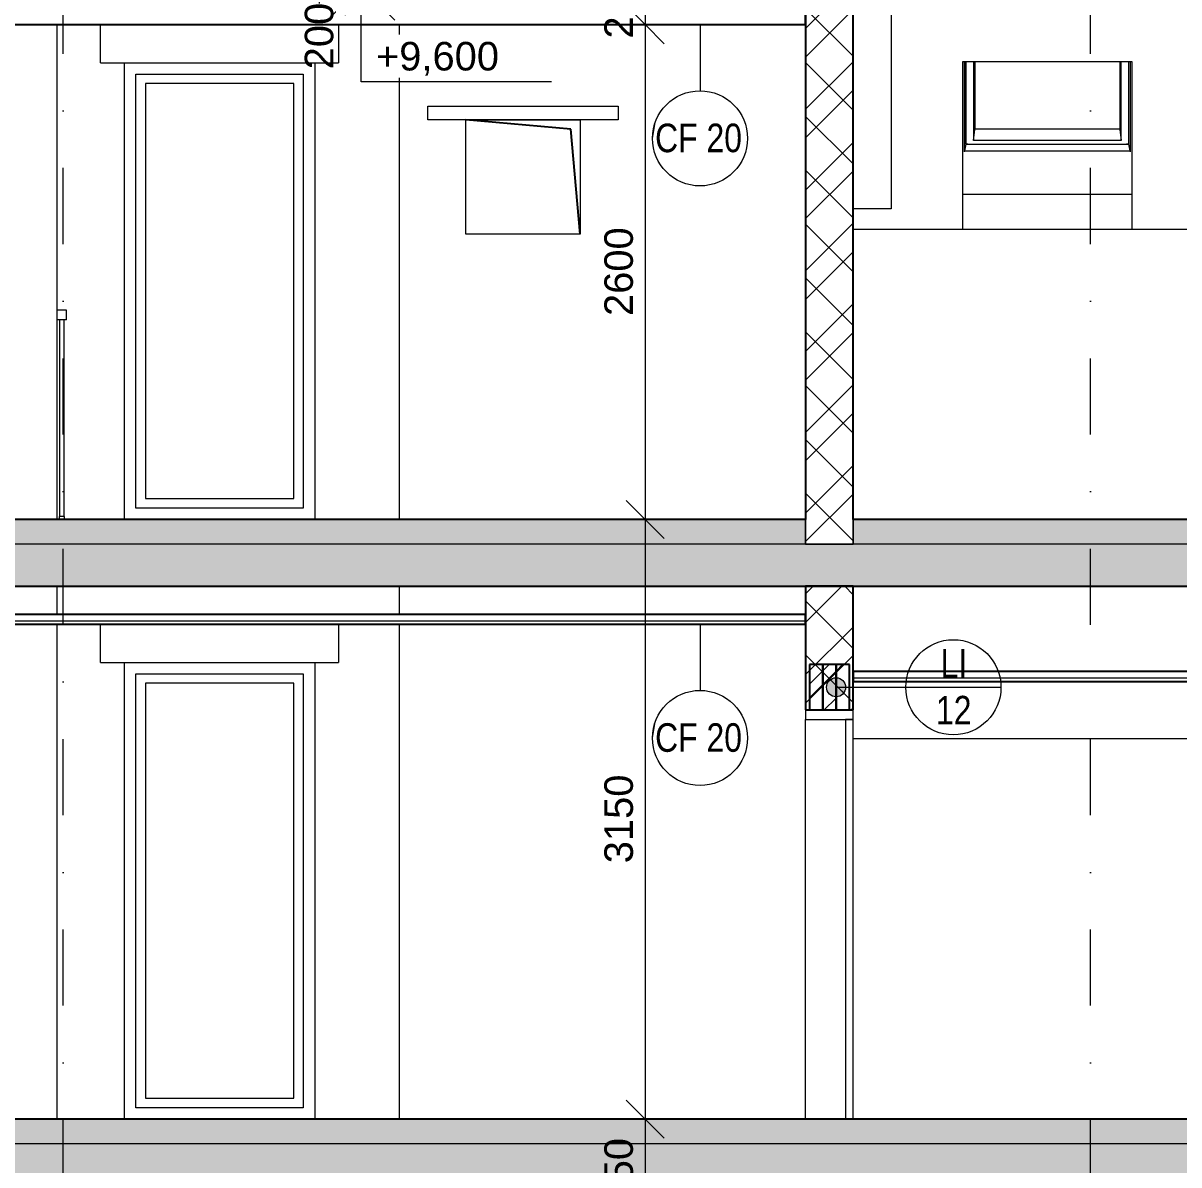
# Model space of a CAD drawing. Header units: millimetres. Extents: x -10201 to 171407, y -8645 to 72638.
# Drawn here: x 6963 to 13037, y 3410 to 9408 of the extents above; entities that cross this region are included whole.
import ezdxf

# ---------------------------------------------------------------- set-up
doc = ezdxf.new("R2010")
doc.units = ezdxf.units.MM
doc.linetypes.add('HA_DashDot_10mm-S3mm', pattern=[1000, 400, -300, 0, -300])
doc.linetypes.add('HA_Dot-S4mm', pattern=[400, 0, -400])
for name, color, linetype, lineweight in [('A-____-____-DIMS', 9, 'Continuous', 5), ('A-____-____-DIMS-100', 9, 'Continuous', 5), ('A-CLNG-____-IDEN', 9, 'Continuous', 9), ('A-CLNG-____-MCUT', 9, 'Continuous', 25), ('A-DETL-GENF-OTLN', 9, 'Continuous', 9), ('A-DOOR-____-MCUT', 9, 'Continuous', 9), ('A-DOOR-____-OTLN', 9, 'Continuous', 9), ('A-DOOR-FRAM-MCUT', 9, 'Continuous', 9), ('A-DOOR-FRAM-OTLN', 9, 'Continuous', 9), ('A-FLOR-____-MCUT', 9, 'Continuous', 25), ('A-FLOR-____-PATT', 9, 'Continuous', 25), ('A-FLOR-HRAL-OTLN', 9, 'Continuous', 9), ('A-FLOR-LEVL-OTLN', 9, 'Continuous', 9), ('A-GENM-____-IDEN', 9, 'Continuous', 9), ('A-GENM-____-MCUT', 9, 'Continuous', 25), ('A-GENM-____-OTLN', 9, 'Continuous', 9), ('A-GLAZ-____-OTLN', 9, 'Continuous', 5), ('A-ROOF-____-OTLN', 9, 'Continuous', 9), ('A-WALL-____-MCUT', 9, 'Continuous', 25), ('A-WALL-____-OTLN', 9, 'Continuous', 9), ('A-WALL-____-PATT', 9, 'Continuous', 25), ('G-____-____-DIMS', 9, 'Continuous', 5), ('I-FURN-____-OTLN', 9, 'Continuous', 9), ('I-WALL-____-MCUT', 9, 'Continuous', 25), ('I-WALL-____-OTLN', 9, 'Continuous', 9), ('S-GRID-____-OTLN', 9, 'Continuous', 5)]:
    doc.layers.add(name, color=color, linetype=linetype, lineweight=lineweight)
doc.styles.add('Arial_1', font='arial.ttf', dxfattribs={"height": 150})
doc.styles.add('Arial_3', font='arial.ttf', dxfattribs={"width": 0.8, "height": 150})
doc.dimstyles.new('Inner_Dimensions', dxfattribs={"dimscale": 304.8, "dimtxt": 153.03891, "dimasz": 0.656168, "dimexe": 0.492126, "dimexo": 0.0625, "dimgap": 0.065617, "dimtad": 1, "dimdec": 0, "dimzin": 0, "dimdsep": 46, "dimtxsty": 'Arial_1', "dimblk1": 'OBLIQUE', "dimblk2": 'OBLIQUE', "dimsah": 1, "dimcen": 0.09, "dimdle": 0.492126, "dimazin": 0, "dimtfac": 1, "dimtdec": 4, "dimtix": 1, "dimtmove": 0, "dimatfit": 3, "dimfxl": 0.492126, "dimfxlon": 1, "dimtvp": 1, "dimtolj": 1, "dimtzin": 0, "dimlwd": 9, "dimlwe": 9, "dimarcsym": 2})
doc.dimstyles.new('Inner_Dimensions_1', dxfattribs={"dimscale": 304.8, "dimtxt": 153.03891, "dimasz": 0.656168, "dimexe": 0.492126, "dimexo": 0.0625, "dimgap": 0.065617, "dimtad": 1, "dimdec": 0, "dimzin": 0, "dimdsep": 46, "dimtxsty": 'Arial_1', "dimblk1": 'OBLIQUE', "dimblk2": 'OBLIQUE', "dimsah": 1, "dimcen": 0.09, "dimdle": 0.492126, "dimazin": 0, "dimtfac": 1, "dimtdec": 4, "dimtix": 1, "dimtmove": 1, "dimatfit": 3, "dimfxl": 0.492126, "dimfxlon": 1, "dimtvp": 1, "dimtolj": 1, "dimtzin": 0, "dimlwd": 9, "dimlwe": 9, "dimarcsym": 2})
pattern_1 = [(45, (-5348.04, 1865.4), (-212.132, 212.132), []), (45, (-5198.04, 1865.4), (-212.132, 212.132), []), (315, (-5348.04, 1865.4), (141.4214, 141.4214), [])]
pattern_2 = [(45, (-5348.04, 1865.4), (-176.7767, 176.7767), []), (45, (-5277.33, 1865.4), (-176.7767, 176.7767), []), (45, (-5135.9, 1865.4), (-106.066, 247.4874), [100, -50, 3.353, -46.647])]

# ---------------------------------------------------------------- blocks, each defined once
blk = doc.blocks.new('HA_WD_SinglePanel - 1000x2400-1670805-ŘEZ B-B OBJEKT B')
at = {"layer": 'A-GLAZ-____-OTLN', "color": 10}
for p, q in [((7555.7, 5990), (8435.7, 5990)), ((7555.7, 3710), (7555.7, 5990)), ((8435.7, 5990), (8435.7, 3710)), ((7605.7, 5940), (7605.7, 3760)), ((8385.7, 5940), (7605.7, 5940)), ((8385.7, 3760), (8385.7, 5940)), ((8435.7, 3710), (7555.7, 3710)), ((7605.7, 3760), (8385.7, 3760))]:
    blk.add_line(p, q, dxfattribs=at)
blk = doc.blocks.new('HA_DR_Single_Swing_Solid - In_BJ_900x2100_Vstupni-2124294-ŘEZ B-B OBJEKT B')
at = {"layer": 'A-DOOR-____-MCUT', "color": 250}
for p, q in [((11325.7, 5750), (11285.7, 5750)), ((11285.7, 5750), (11285.7, 3650)), ((11325.7, 3650), (11325.7, 5750)), ((11285.7, 3650), (11325.7, 3650))]:
    blk.add_line(p, q, dxfattribs=at)
at = {"layer": 'A-DOOR-FRAM-MCUT', "color": 250}
for p, q in [((11325.7, 5800), (11075.7, 5800)), ((11075.7, 5800), (11075.7, 5750)), ((11325.7, 5750), (11325.7, 5800)), ((11075.7, 5750), (11325.7, 5750))]:
    blk.add_line(p, q, dxfattribs=at)
at = {"layer": 'A-DOOR-FRAM-OTLN', "color": 250}
blk.add_line((11075.7, 3650), (11075.7, 5750), dxfattribs=at)
blk = doc.blocks.new('Railing - 25mm-1408427-ŘEZ B-B OBJEKT B')
at = {"layer": 'A-FLOR-HRAL-OTLN', "color": 250}
for p, q in [((7153.6, 6800), (7153.6, 6815.9)), ((7178.6, 6815.9), (7178.6, 6800))]:
    blk.add_line(p, q, dxfattribs=at)
blk = doc.blocks.new('Railing - 25mm-2075582-ŘEZ B-B OBJEKT B')
at = {"layer": 'A-FLOR-HRAL-OTLN', "color": 250}
for p, q in [((7153.6, 7850), (7153.6, 6815.9)), ((7178.6, 6815.9), (7178.6, 7850)), ((7178.6, 6815.9), (7153.6, 6815.9))]:
    blk.add_line(p, q, dxfattribs=at)
blk = doc.blocks.new('Railing - Railing-1408464-ŘEZ B-B OBJEKT B')
for name in ['Railing - 25mm-2075582-ŘEZ B-B OBJEKT B', 'Railing - 25mm-1408427-ŘEZ B-B OBJEKT B']:
    blk.add_blockref(name, (0, 0))
blk = doc.blocks.new('Top Rail Type - Top Rail_Internal_-1408492-ŘEZ B-B OBJEKT B')
at = {"layer": 'A-FLOR-HRAL-OTLN', "color": 250}
for p, q in [((7191.1, 7900), (7140.7, 7900)), ((7191.1, 7850), (7191.1, 7900)), ((7191.1, 7850), (7140.7, 7850))]:
    blk.add_line(p, q, dxfattribs=at)
blk = doc.blocks.new('NAB_Šatní_skříň_ADNS - 600x2000xšířka-1735594-ŘEZ B-B OBJEKT B')
at = {"layer": 'I-FURN-____-OTLN', "color": 250}
for p in [(11325.7, 5650), (13325.7, 3650)]:
    blk.add_line(p, (13325.7, 5650), dxfattribs=at)
blk = doc.blocks.new('Roof-Windows_VELUX_GLL_1061 - PK08-1808487-ŘEZ B-B OBJEKT B')
at = {"layer": 'A-GLAZ-____-OTLN', "color": 10}
for p, q in [((11910.6, 8731.4), (11910.6, 9205.8)), ((11916.7, 8771.3), (11916.7, 9205.8)), ((11916.7, 9202.1), (11919.8, 9202.1)), ((11919.8, 9202.1), (11916.7, 9202.1)), ((11919.8, 8771.9), (11919.8, 9205.8)), ((11957.7, 9205.8), (11957.7, 8791.3)), ((11964.3, 9205.8), (11964.3, 8848.3)), ((12727.1, 9205.8), (12727.1, 8848.3)), ((12733.7, 8791.3), (12733.7, 9205.8)), ((12771.6, 9205.8), (12771.6, 8771.9)), ((12771.6, 9202.1), (12774.7, 9202.1)), ((12774.7, 9202.1), (12771.6, 9202.1)), ((12780.7, 9205.8), (12780.7, 8731.4)), ((11919.8, 8867.2), (11916.7, 8867.2)), ((11919.8, 8866.4), (11916.7, 8866.4)), ((11916.7, 8857.6), (11919.8, 8857.6)), ((11916.7, 8836.6), (11919.8, 8836.6)), ((11919.8, 8814.2), (11916.7, 8814.2)), ((11916.7, 8809.9), (11919.8, 8809.9)), ((11957.7, 8791.3), (11964.3, 8848.3)), ((11964.3, 8851.9), (12727.1, 8851.9)), ((12727.1, 8848.3), (12733.7, 8791.3)), ((12774.7, 8867.2), (12771.6, 8867.2)), ((12774.7, 8866.4), (12771.6, 8866.4)), ((12771.6, 8857.6), (12774.7, 8857.6)), ((12771.6, 8836.6), (12774.7, 8836.6)), ((12774.7, 8814.2), (12771.6, 8814.2)), ((12771.6, 8809.9), (12774.7, 8809.9)), ((11916.7, 8771.3), (11911, 8737.7)), ((11916.7, 8784.1), (11919.8, 8784.1)), ((11916.7, 8771.3), (12774.7, 8771.4)), ((11928.8, 8771.9), (11919.8, 8771.9)), ((11928.8, 8771.9), (12762.6, 8771.9)), ((12733.7, 8791.3), (11957.7, 8791.3)), ((12771.6, 8771.9), (12762.6, 8771.9)), ((12771.6, 8784.1), (12774.7, 8784.1)), ((12780.4, 8737.7), (12774.7, 8771.4)), ((11911, 8737.7), (12780.4, 8737.7)), ((11911, 8737.7), (11911, 8733.4)), ((12780.4, 8733.4), (12780.4, 8737.7))]:
    blk.add_line(p, q, dxfattribs=at)
blk = doc.blocks.new('TB_Porotherm KP7_1250mm - TB_Porotherm KP7_1250mm-1924438-ŘEZ B-B OBJEKT B')
at = {"layer": 'A-GENM-____-OTLN', "lineweight": 5}
h = blk.add_hatch(dxfattribs=at)
h.set_pattern_fill('FP_7', color=256, style=0, pattern_type=2)
h.set_pattern_definition(pattern_2)
h.paths.add_polyline_path([(11235.7, 5800), (11235.7, 6038), (11165.7, 6038), (11165.7, 5800)])
at = {"layer": 'A-GENM-____-MCUT', "color": 50}
for p, q in [((11235.7, 6038), (11165.7, 6038)), ((11165.7, 6038), (11165.7, 5800)), ((11235.7, 5800), (11235.7, 6038)), ((11165.7, 5800), (11235.7, 5800))]:
    blk.add_line(p, q, dxfattribs=at)
blk = doc.blocks.new('TB_Porotherm KP7_1250mm - TB_Porotherm KP7_1250mm-V14-ŘEZ B-B OBJEKT B')
at = {"layer": 'A-GENM-____-OTLN', "lineweight": 5}
h = blk.add_hatch(dxfattribs=at)
h.set_pattern_fill('FP_7', color=256, style=0, pattern_type=2)
h.set_pattern_definition(pattern_2)
h.paths.add_polyline_path([(11305.7, 5800), (11305.7, 6038), (11235.7, 6038), (11235.7, 5800)])
at = {"layer": 'A-GENM-____-MCUT', "color": 50}
for p, q in [((11305.7, 6038), (11235.7, 6038)), ((11235.7, 6038), (11235.7, 5800)), ((11305.7, 5800), (11305.7, 6038)), ((11235.7, 5800), (11305.7, 5800))]:
    blk.add_line(p, q, dxfattribs=at)
blk = doc.blocks.new('TB_Porotherm KP7_1250mm - TB_Porotherm KP7_1250mm-V15-ŘEZ B-B OBJEKT B')
at = {"layer": 'A-GENM-____-OTLN', "lineweight": 5}
h = blk.add_hatch(dxfattribs=at)
h.set_pattern_fill('FP_7', color=256, style=0, pattern_type=2)
h.set_pattern_definition(pattern_2)
h.paths.add_polyline_path([(11165.7, 5800), (11165.7, 6038), (11095.7, 6038), (11095.7, 5800)])
at = {"layer": 'A-GENM-____-MCUT', "color": 50}
for p, q in [((11165.7, 6038), (11095.7, 6038)), ((11095.7, 6038), (11095.7, 5800)), ((11165.7, 5800), (11165.7, 6038)), ((11095.7, 5800), (11165.7, 5800))]:
    blk.add_line(p, q, dxfattribs=at)
blk = doc.blocks.new('TB_Porotherm KP7_1250mm - TB_Porotherm KP7_1250mm-V33-ŘEZ B-B OBJEKT B')
at = {"layer": 'A-GENM-____-OTLN', "color": 250}
for p, q in [((7370.7, 2900), (7370.7, 3100)), ((8620.7, 3100), (8620.7, 2900)), ((7370.7, 2900), (8620.7, 2900))]:
    blk.add_line(p, q, dxfattribs=at)
blk = doc.blocks.new('TB_Porotherm KP11_5_1000mm - TB_Porotherm KP11_5_1000mm-V21-ŘEZ B-B OBJEKT B')
at = {"layer": 'A-GENM-____-OTLN', "color": 250}
for p, q in [((9090.7, 2600), (9090.7, 2671)), ((9090.7, 2671), (10090.7, 2671)), ((10090.7, 2671), (10090.7, 2600)), ((10090.7, 2600), (9090.7, 2600))]:
    blk.add_line(p, q, dxfattribs=at)
blk = doc.blocks.new('HA_GM_Opening_Rectangle_WallBased - Default-2071967-ŘEZ B-B OBJEKT B')
at = {"layer": 'A-DETL-GENF-OTLN', "color": 50, "lineweight": 25}
for p, q in [((9842.4, 2551.7), (9290.7, 2600)), ((9890.7, 2000), (9842.4, 2551.7))]:
    blk.add_line(p, q, dxfattribs=at)
blk = doc.blocks.new('185-01_OBJEKT B_Central_rvt-1-ŘEZ B-B OBJEKT B')
at = {"layer": 'A-FLOR-____-PATT', "lineweight": 5}
h = blk.add_hatch(color=7, dxfattribs=at)
h.paths.add_polyline_path([(20694.6, 6670), (20720.7, 6670), (20720.7, 6800), (11325.7, 6800), (11325.7, 6670), (20147.7, 6670)])
h.paths.add_polyline_path([(-6104.5, 6670), (2950.7, 6670), (2950.7, 6800), (-6379.3, 6800), (-6379.3, 6670)])
h.paths.add_polyline_path([(3200.7, 6670), (11075.7, 6670), (11075.7, 6800), (3200.7, 6800)])
at = {"layer": 'A-FLOR-____-PATT', "lineweight": 9}
for points in [[(7568.5, 6450), (21080.7, 6450), (21080.7, 6670), (-6739.3, 6670), (-6739.3, 6450), (7021.6, 6450)], [(7021.6, 3300), (20720.7, 3300), (20720.7, 3520), (-6739.3, 3520), (-6739.3, 3300), (6474.7, 3300)]]:
    blk.add_hatch(color=254, dxfattribs=at).paths.add_polyline_path(points)
at = {"layer": 'A-FLOR-____-PATT', "lineweight": 5}
blk.add_hatch(color=7, dxfattribs=at).paths.add_polyline_path([(7568.5, 3520), (20570.7, 3520), (20570.7, 3650), (-6229.3, 3650), (-6229.3, 3520), (7021.6, 3520)])
at = {"layer": 'A-WALL-____-PATT', "lineweight": 5}
h = blk.add_hatch(dxfattribs=at)
h.set_pattern_fill('FP_4', color=10, style=0, pattern_type=2)
h.set_pattern_definition(pattern_1)
h.paths.add_polyline_path([(11075.7, 6670), (11325.7, 6670), (11325.7, 10300), (11075.7, 10300), (11075.7, 6800)])
h = blk.add_hatch(dxfattribs=at)
h.set_pattern_fill('FP_4', color=10, style=0, pattern_type=2)
h.set_pattern_definition(pattern_1)
h.paths.add_polyline_path([(11325.7, 5800), (11325.7, 6450), (11075.7, 6450), (11075.7, 5800)])
at = {"layer": 'A-CLNG-____-MCUT', "color": 50}
for p, q in [((11075.7, 9400), (11075.7, 9452)), ((3200.7, 9400), (11075.7, 9400)), ((11075.7, 6302), (3200.7, 6302)), ((11075.7, 6250), (11075.7, 6302)), ((3200.7, 6250), (11075.7, 6250)), ((17625.7, 6002), (11325.7, 6002)), ((11325.7, 6002), (11325.7, 5950)), ((11325.7, 5950), (17625.7, 5950))]:
    blk.add_line(p, q, dxfattribs=at)
at = {"layer": 'A-CLNG-____-MCUT', "color": 250, "lineweight": 9}
for p, q in [((11075.7, 6266), (3200.7, 6266)), ((17625.7, 5966), (11325.7, 5966))]:
    blk.add_line(p, q, dxfattribs=at)
at = {"layer": 'A-FLOR-____-MCUT', "color": 50}
for p, q in [((11075.7, 6800), (3200.7, 6800)), ((19920.7, 6800), (11325.7, 6800)), ((3200.7, 6450), (20720.7, 6450)), ((20570.7, 3650), (-6229.3, 3650))]:
    blk.add_line(p, q, dxfattribs=at)
at = {"layer": 'A-FLOR-____-MCUT', "color": 250, "lineweight": 9}
for p, q in [((11075.7, 6670), (11075.7, 6800)), ((11325.7, 6800), (11325.7, 6670)), ((11075.7, 6670), (3200.7, 6670)), ((11325.7, 6670), (11075.7, 6670)), ((20720.7, 6670), (11325.7, 6670)), ((20570.7, 3520), (-6229.3, 3520))]:
    blk.add_line(p, q, dxfattribs=at)
at = {"layer": 'A-ROOF-____-OTLN', "color": 250}
for p, q in [((11902, 8324.4), (11902, 9205.8)), ((11902, 9205.8), (12789.4, 9205.8)), ((12789.4, 9205.8), (12789.4, 8324.4)), ((11916.7, 8799.1), (11919.8, 8799.1)), ((12771.6, 8799.1), (12774.7, 8799.1)), ((11902, 8508.6), (12789.4, 8508.6)), ((12789.4, 8324.4), (11902, 8324.4))]:
    blk.add_line(p, q, dxfattribs=at)
at = {"layer": 'A-WALL-____-MCUT', "color": 250, "lineweight": 9}
for p, q in [((11075.7, 6800), (11075.7, 6670)), ((11325.7, 6670), (11325.7, 6800)), ((11075.7, 6670), (11325.7, 6670))]:
    blk.add_line(p, q, dxfattribs=at)
at = {"layer": 'A-WALL-____-OTLN', "color": 250}
for p, q in [((11525.7, 10561), (11525.7, 8431.6)), ((7495.7, 6800), (7495.7, 9200)), ((7495.7, 9200), (8495.7, 9200)), ((8495.7, 9200), (8495.7, 6800)), ((11525.7, 8431.6), (11325.7, 8431.6)), ((11902, 8324.4), (11325.7, 8324.4)), ((12789.4, 8324.4), (11902, 8324.4)), ((14152, 8324.4), (12789.4, 8324.4)), ((7495.7, 3650), (7495.7, 6050)), ((7495.7, 6050), (8495.7, 6050)), ((8495.7, 6050), (8495.7, 3650))]:
    blk.add_line(p, q, dxfattribs=at)
at = {"layer": 'I-WALL-____-MCUT', "color": 50}
for p, q in [((11075.7, 10300), (11075.7, 6800)), ((11325.7, 6800), (11325.7, 10300)), ((11075.7, 6450), (11075.7, 5800)), ((11325.7, 6450), (11075.7, 6450)), ((11325.7, 5800), (11325.7, 6450)), ((11075.7, 5800), (11325.7, 5800))]:
    blk.add_line(p, q, dxfattribs=at)
at = {"layer": 'I-WALL-____-OTLN', "color": 250}
for p, q in [((7140.7, 9400), (7140.7, 6800)), ((8940.7, 6800), (8940.7, 9400)), ((9290.7, 8300), (9290.7, 8900)), ((9290.7, 8900), (9890.7, 8900)), ((9890.7, 8900), (9890.7, 8300)), ((9890.7, 8300), (9290.7, 8300)), ((7140.7, 6450), (7140.7, 6302)), ((8940.7, 6302), (8940.7, 6450)), ((7140.7, 6250), (7140.7, 3650)), ((8940.7, 3650), (8940.7, 6250))]:
    blk.add_line(p, q, dxfattribs=at)
at = {"layer": 'A-DOOR-____-OTLN', "color": 250, "lineweight": 9}
blk.add_blockref('HA_DR_Single_Swing_Solid - In_BJ_900x2100_Vstupni-2124294-ŘEZ B-B OBJEKT B', (0, 0), dxfattribs=at)
at = {"layer": 'A-FLOR-HRAL-OTLN', "color": 250, "lineweight": 9}
for name in ['Top Rail Type - Top Rail_Internal_-1408492-ŘEZ B-B OBJEKT B', 'Railing - Railing-1408464-ŘEZ B-B OBJEKT B']:
    blk.add_blockref(name, (0, 0), dxfattribs=at)
at = {"layer": 'A-GENM-____-OTLN', "color": 250, "lineweight": 9}
for name, p in [('TB_Porotherm KP7_1250mm - TB_Porotherm KP7_1250mm-V33-ŘEZ B-B OBJEKT B', (0, 6300)), ('TB_Porotherm KP11_5_1000mm - TB_Porotherm KP11_5_1000mm-V21-ŘEZ B-B OBJEKT B', (0, 6300)), ('HA_GM_Opening_Rectangle_WallBased - Default-2071967-ŘEZ B-B OBJEKT B', (0, 6300)), ('TB_Porotherm KP7_1250mm - TB_Porotherm KP7_1250mm-V33-ŘEZ B-B OBJEKT B', (0, 3150)), ('TB_Porotherm KP7_1250mm - TB_Porotherm KP7_1250mm-V15-ŘEZ B-B OBJEKT B', (0, 0)), ('TB_Porotherm KP7_1250mm - TB_Porotherm KP7_1250mm-1924438-ŘEZ B-B OBJEKT B', (0, 0)), ('TB_Porotherm KP7_1250mm - TB_Porotherm KP7_1250mm-V14-ŘEZ B-B OBJEKT B', (0, 0))]:
    blk.add_blockref(name, p, dxfattribs=at)
at = {"layer": 'A-GLAZ-____-OTLN', "color": 250, "lineweight": 9}
for name, p in [('Roof-Windows_VELUX_GLL_1061 - PK08-1808487-ŘEZ B-B OBJEKT B', (0, 0)), ('HA_WD_SinglePanel - 1000x2400-1670805-ŘEZ B-B OBJEKT B', (0, 3150)), ('HA_WD_SinglePanel - 1000x2400-1670805-ŘEZ B-B OBJEKT B', (0, 0))]:
    blk.add_blockref(name, p, dxfattribs=at)
at = {"layer": 'I-FURN-____-OTLN', "color": 250, "lineweight": 9}
blk.add_blockref('NAB_Šatní_skříň_ADNS - 600x2000xšířka-1735594-ŘEZ B-B OBJEKT B', (0, 0), dxfattribs=at)
blk = doc.blocks.new('HA_Tag_Ceiling - Group _ Type Mark-1822524-ŘEZ B-B OBJEKT B')
at = {"layer": 'A-CLNG-____-IDEN'}
blk.add_line((19480.7, 5452.7), (19495.8, 5538.2), dxfattribs=at)
blk.add_circle((19730.7, 5452.7), 250, dxfattribs=at)
blk = doc.blocks.new('Spot Elevations - Flipped-794089-ŘEZ B-B OBJEKT B')
at = {"layer": 'G-____-____-DIMS', "lineweight": 9}
for p, q in [((-4701.9, -3226.8), (-4525.2, -3050)), ((-4525.2, -3050), (-4348.4, -3226.8)), ((-4525.2, -3550), (-4525.2, -3050)), ((-3525.2, -3550), (-4525.2, -3550))]:
    blk.add_line(p, q, dxfattribs=at)
blk = doc.blocks.new('DIMBLOCK44-ŘEZ B-B OBJEKT B')
at = {"layer": 'A-____-____-DIMS-100', "lineweight": 9}
for p, q in [((8658, 9800), (8558, 9900)), ((8508, 9800), (8808, 9800)), ((8658, 9800), (8508, 9800)), ((8658, 9450), (8658, 9800)), ((8658, 9800), (8758, 9700)), ((8520.3, 9611.3), (8658, 9700)), ((8658, 9600), (8558, 9700)), ((8508, 9600), (8808, 9600)), ((8658, 9600), (8508, 9600)), ((8520.3, 9511.3), (8520.3, 9611.3)), ((8658, 9600), (8758, 9500))]:
    blk.add_line(p, q, dxfattribs=at)
at = {"layer": 'A-____-____-DIMS-100', "color": 0, "lineweight": 9, "insert": (8443.3, 9165.2), "char_height": 150, "width": 415.324, "attachment_point": 1, "rotation": 90, "line_spacing_factor": 0.941778, "style": 'Arial_1'}
blk.add_mtext('200', dxfattribs=at)
blk = doc.blocks.new('_Oblique')
at = {"color": 0, "linetype": 'ByBlock', "lineweight": -2}
blk.add_line((-0.5, -0.5), (0.5, 0.5), dxfattribs=at)
blk = doc.blocks.new('DIMBLOCK48-ŘEZ B-B OBJEKT B')
at = {"layer": 'A-____-____-DIMS-100', "lineweight": 9}
for p, q in [((10232.7, 9600), (10132.7, 9700)), ((10082.7, 9600), (10382.7, 9600)), ((10232.7, 9600), (10082.7, 9600)), ((10232.7, 9600), (10232.7, 9400)), ((10232.7, 9600), (10332.7, 9500)), ((10232.7, 9400), (10132.7, 9500)), ((10382.7, 9400), (10082.7, 9400)), ((10232.7, 9400), (10332.7, 9300)), ((10232.7, 9400), (10382.7, 9400))]:
    blk.add_line(p, q, dxfattribs=at)
at = {"layer": 'A-____-____-DIMS-100', "color": 0, "lineweight": 9, "insert": (10017.9, 9326.9), "char_height": 150, "width": 415.324, "attachment_point": 1, "rotation": 90, "line_spacing_factor": 0.941778, "style": 'Arial_1'}
blk.add_mtext('200', dxfattribs=at)
blk = doc.blocks.new('DIMBLOCK49-ŘEZ B-B OBJEKT B')
at = {"layer": 'A-____-____-DIMS-100', "lineweight": 9}
for p, q in [((10232.7, 9400), (10132.7, 9500)), ((10382.7, 9400), (10082.7, 9400)), ((10232.7, 9400), (10232.7, 6800)), ((10232.7, 9400), (10332.7, 9300)), ((10232.7, 9400), (10382.7, 9400)), ((10232.7, 6800), (10132.7, 6900)), ((10382.7, 6800), (10082.7, 6800)), ((10232.7, 6800), (10332.7, 6700)), ((10232.7, 6800), (10382.7, 6800))]:
    blk.add_line(p, q, dxfattribs=at)
at = {"layer": 'A-____-____-DIMS-100', "color": 0, "lineweight": 9, "insert": (10017.9, 7869.3), "char_height": 150, "width": 553.765, "attachment_point": 1, "rotation": 90, "line_spacing_factor": 0.941778, "style": 'Arial_1'}
blk.add_mtext('2600', dxfattribs=at)
blk = doc.blocks.new('DIMBLOCK50-ŘEZ B-B OBJEKT B')
at = {"layer": 'A-____-____-DIMS-100', "lineweight": 9}
for p, q in [((10232.7, 6800), (10132.7, 6900)), ((10382.7, 6800), (10082.7, 6800)), ((10232.7, 6800), (10232.7, 3650)), ((10232.7, 6800), (10332.7, 6700)), ((10232.7, 6800), (10382.7, 6800)), ((10232.7, 3650), (10132.7, 3750)), ((10382.7, 3650), (10082.7, 3650)), ((10232.7, 3650), (10332.7, 3550)), ((10232.7, 3650), (10382.7, 3650))]:
    blk.add_line(p, q, dxfattribs=at)
at = {"layer": 'A-____-____-DIMS-100', "color": 0, "lineweight": 9, "insert": (10017.9, 4994.3), "char_height": 150, "width": 553.765, "attachment_point": 1, "rotation": 90, "line_spacing_factor": 0.941778, "style": 'Arial_1'}
blk.add_mtext('3150', dxfattribs=at)
blk = doc.blocks.new('DIMBLOCK51-ŘEZ B-B OBJEKT B')
at = {"layer": 'A-____-____-DIMS-100', "lineweight": 9}
for p, q in [((10232.7, 3650), (10132.7, 3750)), ((10382.7, 3650), (10082.7, 3650)), ((10232.7, 3650), (10232.7, 3100)), ((10232.7, 3650), (10332.7, 3550)), ((10232.7, 3650), (10382.7, 3650)), ((10232.7, 3100), (10132.7, 3200)), ((10382.7, 3100), (10082.7, 3100)), ((10232.7, 3100), (10332.7, 3000)), ((10232.7, 3100), (10382.7, 3100))]:
    blk.add_line(p, q, dxfattribs=at)
at = {"layer": 'A-____-____-DIMS-100', "color": 0, "lineweight": 9, "insert": (10017.9, 3201.9), "char_height": 150, "width": 415.324, "attachment_point": 1, "rotation": 90, "line_spacing_factor": 0.941778, "style": 'Arial_1'}
blk.add_mtext('550', dxfattribs=at)
blk = doc.blocks.new('HA_TAG_GM_Products - Generic-588599-ŘEZ B-B OBJEKT B')
at = {"layer": 'A-GENM-____-IDEN'}
blk.add_line((2223.1, 5919), (2723.1, 5919), dxfattribs=at)
blk.add_circle((2473.1, 5919), 250, dxfattribs=at)

msp = doc.modelspace()

# ---------------------------------------------------------------- hatches: boundary and pattern name
at = {"layer": 'A-GENM-____-IDEN'}
h = msp.add_hatch(color=256, dxfattribs=at)
edge = h.paths.add_edge_path()
edge.add_arc((11235.7, 5919), 50, 0, 360)

# ---------------------------------------------------------------- linework, layer by layer
at = {"layer": 'A-CLNG-____-IDEN'}
for p, q in [((10520.5, 9400), (10520.5, 9052.7)), ((10520.5, 6250), (10520.5, 5902.7))]:
    msp.add_line(p, q, dxfattribs=at)
at = {"layer": 'A-FLOR-LEVL-OTLN', "linetype": 'HA_Dot-S4mm', "lineweight": 5}
for p, q in [((-10200.7, 6800), (27520.9, 6800)), ((-10200.7, 3650), (27520.9, 3650))]:
    msp.add_line(p, q, dxfattribs=at)
at = {"layer": 'A-GENM-____-IDEN'}
msp.add_line((11235.7, 5919), (11602.3, 5919), dxfattribs=at)
msp.add_circle((11235.7, 5919), 50, dxfattribs=at)
at = {"layer": 'S-GRID-____-OTLN', "linetype": 'HA_DashDot_10mm-S3mm', "lineweight": 9}
for p, q in [((7173.1, -3754.1), (7173.1, 11949.7)), ((12573.1, -3754.1), (12573.1, 11949.7))]:
    msp.add_line(p, q, dxfattribs=at)

# ---------------------------------------------------------------- block references
at = {"lineweight": 5}
msp.add_blockref('185-01_OBJEKT B_Central_rvt-1-ŘEZ B-B OBJEKT B', (0, 0), dxfattribs=at)
at = {"layer": 'A-CLNG-____-IDEN'}
for p in [(-9210.2, 3350), (-9210.2, 200)]:
    msp.add_blockref('HA_Tag_Ceiling - Group _ Type Mark-1822524-ŘEZ B-B OBJEKT B', p, dxfattribs=at)
at = {"layer": 'A-GENM-____-IDEN'}
msp.add_blockref('HA_TAG_GM_Products - Generic-588599-ŘEZ B-B OBJEKT B', (9379.1, 0), dxfattribs=at)
at = {"layer": 'G-____-____-DIMS', "lineweight": 9}
msp.add_blockref('Spot Elevations - Flipped-794089-ŘEZ B-B OBJEKT B', (13264.8, 12650), dxfattribs=at)

# ---------------------------------------------------------------- texts
at = {"layer": 'A-CLNG-____-IDEN', "lineweight": 5, "char_height": 150, "width": 564.388, "attachment_point": 1, "style": 'Arial_3'}
for insert in [(10284.5, 8880), (10284.5, 5730)]:
    msp.add_mtext('CF 20', dxfattribs=dict(at, insert=insert))
at = {"layer": 'A-GENM-____-IDEN', "lineweight": 5, "char_height": 150, "attachment_point": 1, "style": 'Arial_3'}
for s, insert, width in [('LI', (11784.7, 6119.3), 173.164), ('12', (11760.7, 5873.8), 230.886)]:
    msp.add_mtext(s, dxfattribs=dict(at, insert=insert, width=width))

# ---------------------------------------------------------------- dimensions: what is measured, and where the dimension line sits
at = {"layer": 'A-____-____-DIMS', "lineweight": 9}
for base, p1, p2, override, picture, middle in [((10232.7, 9400), (10082.7, 9600), (10382.7, 9400), {"dimpost": '<>', "dimfxl": 360.555128}, 'DIMBLOCK48-ŘEZ B-B OBJEKT B', (10136.1, 9500)), ((10232.7, 6800), (10382.7, 9400), (10382.7, 6800), {"dimpost": '<>', "dimfxl": 2600}, 'DIMBLOCK49-ŘEZ B-B OBJEKT B', (10136.1, 8100)), ((10232.7, 3650), (10382.7, 6800), (10382.7, 3650), {"dimpost": '<>', "dimfxl": 3150}, 'DIMBLOCK50-ŘEZ B-B OBJEKT B', (10136, 5225)), ((10232.7, 3100), (10382.7, 3650), (10382.7, 3100), {"dimpost": '<>', "dimfxl": 550}, 'DIMBLOCK51-ŘEZ B-B OBJEKT B', (10136.1, 3375))]:
    dim = msp.add_linear_dim(base=base, p1=p1, p2=p2, angle=90, dimstyle='Inner_Dimensions', override=override, dxfattribs=at)
    dim.commit()
    dim.dimension.update_dxf_attribs({"geometry": picture, "text_midpoint": middle})

# ---------------------------------------------------------------- next in the draw order: texts
at = {"layer": 'G-____-____-DIMS', "lineweight": 9, "insert": (8817.5, 9309.3), "char_height": 150, "width": 773.133, "attachment_point": 1, "line_spacing_factor": 0.941778, "style": 'Arial_1', "bg_fill": 3, "box_fill_scale": 1.25, "bg_fill_color": 256, "bg_fill_true_color": 13158600, "bg_fill_transparency": 0}
msp.add_mtext('+9,600', dxfattribs=at)

# ---------------------------------------------------------------- next in the draw order: dimensions: what is measured, and where the dimension line sits
at = {"layer": 'A-____-____-DIMS', "lineweight": 9}
dim = msp.add_linear_dim(base=(8658, 9800), p1=(8508, 9600), p2=(8508, 9800), angle=90, dimstyle='Inner_Dimensions_1', override={"dimpost": '<>', "dimfxl": 200}, dxfattribs=at)
dim.commit()
dim.dimension.update_dxf_attribs({"geometry": 'DIMBLOCK44-ŘEZ B-B OBJEKT B', "text_midpoint": (8543.3, 9372.9), "dimtype": 160, "text_rotation": 90})

doc.saveas('drawing.dxf')
